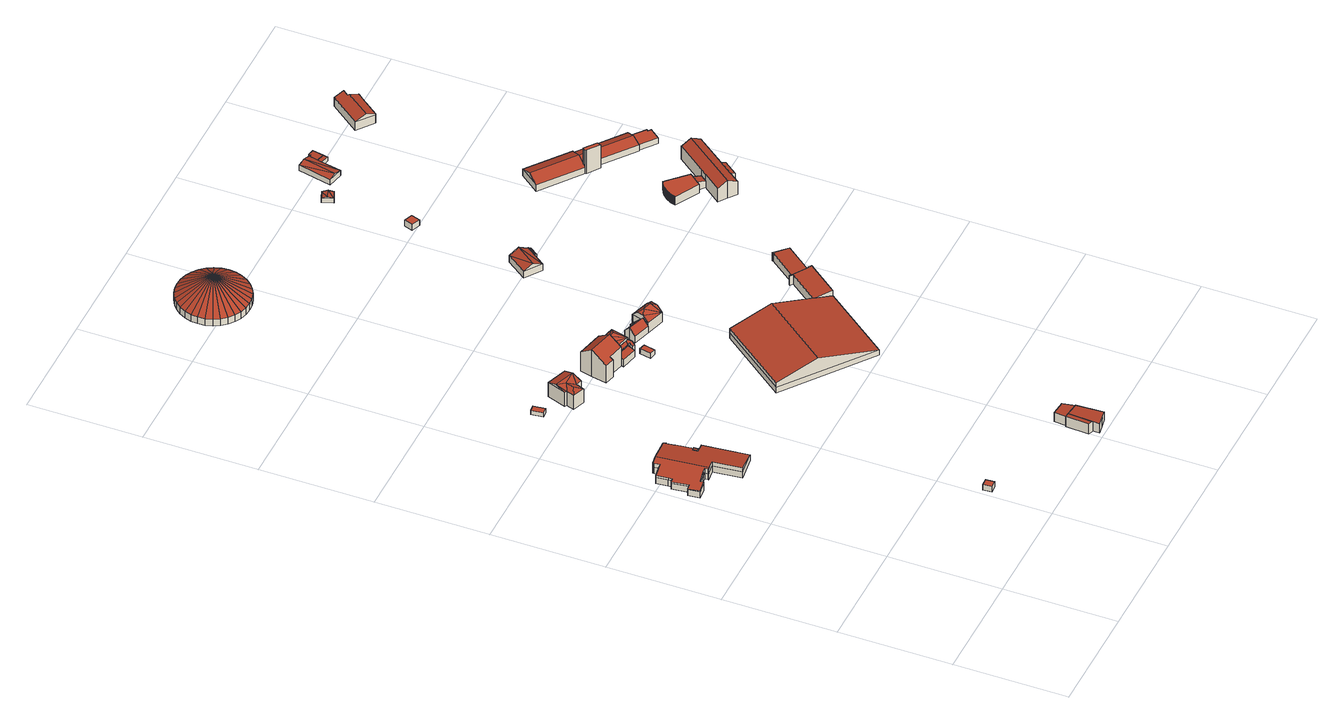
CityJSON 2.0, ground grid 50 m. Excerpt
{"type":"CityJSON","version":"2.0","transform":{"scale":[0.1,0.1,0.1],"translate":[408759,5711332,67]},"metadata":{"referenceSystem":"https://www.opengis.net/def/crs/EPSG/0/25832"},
"CityObjects":{
"building1":{"type":"Building","attributes":{"Gemeindeschluessel":"05978036","Geometrietyp2DReferenz":"3000","function":"31001_3060","roofType":"5000","measuredHeight":5.76},"geometry":[{"type":"MultiSurface","lod":"2","boundaries":[[[0,1,2,3]],[[1,4,5,2]],[[4,6,7,5]],[[6,8,9,7]],[[8,10,11,9]],[[10,12,13,11]],[[12,14,15,13]],[[14,16,17,15]],[[16,18,19,17]],[[18,20,21,19]],[[20,22,23,21]],[[22,24,25,23]],[[24,26,27,25]],[[26,28,29,27]],[[28,30,31,29]],[[30,32,33,31]],[[32,34,35,33]],[[34,36,37,35]],[[36,38,39,37]],[[38,40,41,39]],[[40,42,43,41]],[[42,44,45,43]],[[44,46,47,45]],[[46,48,49,47]],[[48,50,51,49]],[[50,52,53,51]],[[52,54,55,53]],[[54,56,57,55]],[[56,58,59,57]],[[58,60,61,59]],[[60,62,63,61]],[[62,64,65,63]],[[64,66,67,65]],[[66,0,3,67]],[[32,68,69,70,71,72,73,74,75,76,77,78,79,80,81,82,83,34]],[[84,85,86,87,88,89,90,91,92,93,94,95,96,81,80,97,98,99,100,101]],[[66,101,100,0]],[[64,84,101,66]],[[0,100,99,1]],[[1,99,98,4]],[[4,98,97,6]],[[6,97,80,79,8]],[[40,96,95,42]],[[38,82,81,96,40]],[[42,95,94,44]],[[44,94,93,46]],[[46,93,92,48]],[[48,92,91,50]],[[50,91,90,52]],[[52,90,89,54]],[[54,89,88,56]],[[56,88,87,58]],[[58,87,86,60]],[[60,86,85,62]],[[62,85,84,64]],[[36,83,82,38]],[[34,83,36]],[[8,79,78,10]],[[10,78,77,12]],[[12,77,76,14]],[[14,76,75,16]],[[16,75,74,18]],[[18,74,73,20]],[[20,73,72,22]],[[22,72,71,24]],[[24,71,70,26]],[[26,70,69,28]],[[28,69,68,30]],[[30,68,32]],[[3,2,5,7,9,11,13,15,17,19,21,23,25,27,29,31,33,35,37,39,41,43,45,47,49,51,53,55,57,59,61,63,65,67]]],"semantics":{"surfaces":[{"type":"WallSurface"},{"type":"RoofSurface"},{"type":"GroundSurface"}],"values":[0,0,0,0,0,0,0,0,0,0,0,0,0,0,0,0,0,0,0,0,0,0,0,0,0,0,0,0,0,0,0,0,0,0,1,1,0,0,0,0,0,0,0,0,0,0,0,0,0,0,0,0,0,0,0,0,0,0,0,0,0,0,0,0,0,0,0,0,0,2]}}]},
"building2":{"type":"Building","attributes":{"Gemeindeschluessel":"05978036","Geometrietyp2DReferenz":"3000","function":"31001_3200","roofType":"2100","measuredHeight":2.92},"geometry":[{"type":"MultiSurface","lod":"2","boundaries":[[[102,103,104,105]],[[103,106,107,104]],[[106,108,109,107]],[[108,102,105,109]],[[108,106,103,102]],[[105,104,107,109]]],"semantics":{"surfaces":[{"type":"WallSurface"},{"type":"RoofSurface"},{"type":"GroundSurface"}],"values":[0,0,0,0,1,2]}}]},
"building3":{"type":"Building","attributes":{"Gemeindeschluessel":"05978036","Geometrietyp2DReferenz":"3000","function":"51009_1610","roofType":"2100","measuredHeight":3.94},"geometry":[{"type":"MultiSurface","lod":"2","boundaries":[[[110,111,112,113]],[[111,114,115,112]],[[114,116,117,115]],[[116,110,113,117]],[[116,114,111,110]],[[113,112,115,117]]],"semantics":{"surfaces":[{"type":"WallSurface"},{"type":"RoofSurface"},{"type":"GroundSurface"}],"values":[0,0,0,0,1,2]}}]},
"building4":{"type":"Building","attributes":{"Gemeindeschluessel":"05978036","Geometrietyp2DReferenz":"3000","function":"31001_2460","roofType":"1000","measuredHeight":2.14},"geometry":[{"type":"MultiSurface","lod":"2","boundaries":[[[118,119,120,121]],[[119,122,123,120]],[[122,124,125,123]],[[124,118,121,125]],[[124,122,119,118]],[[121,120,123,125]]],"semantics":{"surfaces":[{"type":"WallSurface"},{"type":"RoofSurface"},{"type":"GroundSurface"}],"values":[0,0,0,0,1,2]}}]},
"building5":{"type":"Building","attributes":{"Gemeindeschluessel":"05978036","Geometrietyp2DReferenz":"3000","function":"31001_1000","roofType":"5000","measuredHeight":8.9},"geometry":[{"type":"MultiSurface","lod":"2","boundaries":[[[126,127,128,129]],[[127,130,131,128]],[[130,132,133,131]],[[132,134,135,133]],[[134,136,137,135]],[[136,138,139,137]],[[138,140,141,139]],[[140,126,129,141]],[[142,143,140,138]],[[144,138,136]],[[144,142,138]],[[145,142,144]],[[145,127,142]],[[127,145,130]],[[144,136,134]],[[145,144,134,132]],[[145,132,130]],[[143,142,127,126]],[[143,126,140]],[[129,128,131,133,135,137,139,141]]],"semantics":{"surfaces":[{"type":"WallSurface"},{"type":"RoofSurface"},{"type":"GroundSurface"}],"values":[0,0,0,0,0,0,0,0,1,1,1,1,1,1,0,1,0,1,1,2]}}]},
"building6":{"type":"Building","attributes":{"Gemeindeschluessel":"05978036","Geometrietyp2DReferenz":"3000","function":"31001_3060","roofType":"2100","measuredHeight":5.32},"geometry":[{"type":"MultiSurface","lod":"2","boundaries":[[[146,147,148,149]],[[147,150,151,148]],[[150,152,153,151]],[[152,146,149,153]],[[152,150,147,146]],[[149,148,151,153]]],"semantics":{"surfaces":[{"type":"WallSurface"},{"type":"RoofSurface"},{"type":"GroundSurface"}],"values":[0,0,0,0,1,2]}}]},
"building7":{"type":"Building","attributes":{"Gemeindeschluessel":"05978036","Geometrietyp2DReferenz":"3000","function":"31001_3060","roofType":"2100","measuredHeight":4.74},"geometry":[{"type":"MultiSurface","lod":"2","boundaries":[[[154,150,155,156]],[[150,157,158,155]],[[157,159,160,158]],[[159,161,162,160]],[[161,163,164,162]],[[163,154,156,164]],[[163,161,159,157,150,154]],[[156,155,158,160,162,164]]],"semantics":{"surfaces":[{"type":"WallSurface"},{"type":"RoofSurface"},{"type":"GroundSurface"}],"values":[0,0,0,0,0,0,1,2]}}]},
"building8":{"type":"Building","attributes":{"Gemeindeschluessel":"05978036","Geometrietyp2DReferenz":"3000","function":"31001_3060","roofType":"2100","measuredHeight":4.84},"geometry":[{"type":"MultiSurface","lod":"2","boundaries":[[[146,165,166,167]],[[165,168,169,166]],[[168,170,171,169]],[[170,157,172,171]],[[157,146,167,172]],[[157,170,168,165,146]],[[167,166,169,171,172]]],"semantics":{"surfaces":[{"type":"WallSurface"},{"type":"RoofSurface"},{"type":"GroundSurface"}],"values":[0,0,0,0,0,1,2]}}]},
"building9":{"type":"Building","attributes":{"Gemeindeschluessel":"05978036","Geometrietyp2DReferenz":"3000","function":"31001_1000","roofType":"3100","measuredHeight":13.68},"geometry":[{"type":"MultiSurface","lod":"2","boundaries":[[[173,174,175,176]],[[174,177,178,175]],[[177,179,180,178]],[[179,181,182,180]],[[181,183,184,182]],[[183,185,186,184]],[[185,187,188,186]],[[187,189,190,188]],[[189,173,176,190]],[[185,183,181,179,177,174,173]],[[173,189,187,185]],[[176,175,178,180,182,184,186,188,190]]],"semantics":{"surfaces":[{"type":"WallSurface"},{"type":"RoofSurface"},{"type":"GroundSurface"}],"values":[0,0,0,0,0,0,0,0,0,1,1,2]}}]},
"building10":{"type":"Building","attributes":{"Gemeindeschluessel":"05978036","Geometrietyp2DReferenz":"3000","function":"31001_1000"},"children":["building10-1","building10-2","building10-3","building10-4","building10-5"]},
"building10-1":{"type":"BuildingPart","attributes":{"roofType":"2100","measuredHeight":4.3},"parents":["building10"],"geometry":[{"type":"MultiSurface","lod":"2","boundaries":[[[191,192,193,194]],[[192,195,196,193]],[[195,197,198,196]],[[197,199,200,198]],[[199,197,195,192,191]],[[194,193,196,198,200]],[[194,200,199,191]]],"semantics":{"surfaces":[{"type":"WallSurface"},{"type":"RoofSurface"},{"type":"GroundSurface"},{"type":"ClosureSurface"}],"values":[0,0,0,0,1,2,3]}}]},
"building10-2":{"type":"BuildingPart","attributes":{"roofType":"2100","measuredHeight":6.15},"parents":["building10"],"geometry":[{"type":"MultiSurface","lod":"2","boundaries":[[[201,202,203,204]],[[202,205,206,203]],[[205,202,201,207]],[[208,204,203,206]],[[201,204,208,207]],[[207,208,206,205]]],"semantics":{"surfaces":[{"type":"WallSurface"},{"type":"RoofSurface"},{"type":"GroundSurface"},{"type":"ClosureSurface"}],"values":[0,0,1,2,3,3]}}]},
"building10-3":{"type":"BuildingPart","attributes":{"roofType":"2100","measuredHeight":6.15},"parents":["building10"],"geometry":[{"type":"MultiSurface","lod":"2","boundaries":[[[209,210,206,205]],[[209,211,212,210]],[[211,213,214,212]],[[213,215,194,214]],[[207,216,215,213,211,209,205]],[[206,210,212,214,194,217,208]],[[218,215,216]],[[218,217,194,215]],[[207,208,217,218,216]],[[205,206,208,207]]],"semantics":{"surfaces":[{"type":"WallSurface"},{"type":"RoofSurface"},{"type":"GroundSurface"},{"type":"ClosureSurface"}],"values":[0,0,0,0,1,2,0,3,3,3]}}]},
"building10-4":{"type":"BuildingPart","attributes":{"roofType":"2100","measuredHeight":6.15},"parents":["building10"],"geometry":[{"type":"MultiSurface","lod":"2","boundaries":[[[219,220,221,200,199]],[[219,215,218,220]],[[221,217,194,200]],[[221,220,218,217]],[[215,191,194,217,218]],[[219,199,191,215]],[[199,200,194,191]]],"semantics":{"surfaces":[{"type":"WallSurface"},{"type":"RoofSurface"},{"type":"GroundSurface"},{"type":"ClosureSurface"}],"values":[0,1,2,3,3,0,3]}}]},
"building10-5":{"type":"BuildingPart","attributes":{"roofType":"9999","measuredHeight":10.5},"parents":["building10"],"geometry":[{"type":"MultiSurface","lod":"2","boundaries":[[[222,223,224,221,220]],[[223,225,201,204,224]],[[223,222,226,227]],[[228,225,229]],[[227,226,230]],[[230,228,229]],[[226,228,230]],[[228,226,222]],[[225,230,229]],[[223,230,225]],[[230,223,227]],[[208,217,221,224,204]],[[220,218,216,207,228,222]],[[217,208,207,216,218]],[[220,221,217,218]],[[207,201,225,228]],[[207,208,204,201]]],"semantics":{"surfaces":[{"type":"WallSurface"},{"type":"RoofSurface"},{"type":"GroundSurface"},{"type":"ClosureSurface"}],"values":[0,0,0,1,1,1,1,1,1,1,1,2,0,3,3,0,3]}}]},
"building11":{"type":"Building","attributes":{"Gemeindeschluessel":"05978036","Geometrietyp2DReferenz":"3000","function":"31001_2460","roofType":"1000","measuredHeight":2.56},"geometry":[{"type":"MultiSurface","lod":"2","boundaries":[[[231,232,233,234]],[[232,235,236,233]],[[235,237,238,236]],[[237,231,234,238]],[[237,235,232,231]],[[234,233,236,238]]],"semantics":{"surfaces":[{"type":"WallSurface"},{"type":"RoofSurface"},{"type":"GroundSurface"}],"values":[0,0,0,0,1,2]}}]},
"building12":{"type":"Building","attributes":{"Gemeindeschluessel":"05978036","Geometrietyp2DReferenz":"3000","function":"31001_2460","roofType":"3100","measuredHeight":6.32},"geometry":[{"type":"MultiSurface","lod":"2","boundaries":[[[239,240,241,242]],[[240,243,244,241]],[[243,245,246,244]],[[245,247,248,246]],[[247,249,250,248]],[[249,251,252,250]],[[251,253,254,252]],[[253,239,242,254]],[[249,247,245,243]],[[243,240,239,253,251,249]],[[242,241,244,246,248,250,252,254]]],"semantics":{"surfaces":[{"type":"WallSurface"},{"type":"RoofSurface"},{"type":"GroundSurface"}],"values":[0,0,0,0,0,0,0,0,1,1,2]}}]},
"building13":{"type":"Building","attributes":{"Gemeindeschluessel":"05978036","Geometrietyp2DReferenz":"3000","function":"31001_3036","roofType":"3500","measuredHeight":13.45},"geometry":[{"type":"MultiSurface","lod":"2","boundaries":[[[255,256,257,258]],[[256,259,260,257]],[[259,261,262,260]],[[261,263,264,262]],[[263,265,266,264]],[[265,267,268,266]],[[267,269,270,268]],[[269,271,272,270]],[[271,273,274,272]],[[273,275,276,274]],[[275,277,278,276]],[[277,279,280,278]],[[279,281,282,280]],[[281,283,284,282]],[[283,285,286,284]],[[285,287,288,286]],[[287,289,290,288]],[[289,291,292,290]],[[291,293,294,292]],[[293,295,296,294]],[[295,297,298,296]],[[297,299,300,298]],[[299,301,302,300]],[[301,303,304,302]],[[303,305,306,304]],[[305,307,308,306]],[[307,309,310,308]],[[309,311,312,310]],[[311,313,314,312]],[[313,315,316,314]],[[315,317,318,316]],[[317,255,258,318]],[[256,255,319]],[[259,256,319]],[[261,259,319]],[[263,261,319]],[[265,263,319]],[[267,265,319]],[[269,267,319]],[[271,269,319]],[[273,271,319]],[[275,273,319]],[[277,275,319]],[[279,277,319]],[[281,279,319]],[[283,281,319]],[[285,283,319]],[[287,285,319]],[[289,287,319]],[[291,289,319]],[[293,291,319]],[[295,293,319]],[[297,295,319]],[[299,297,319]],[[301,299,319]],[[303,301,319]],[[305,303,319]],[[307,305,319]],[[309,307,319]],[[311,309,319]],[[313,311,319]],[[315,313,319]],[[317,315,319]],[[255,317,319]],[[258,257,260,262,264,266,268,270,272,274,276,278,280,282,284,286,288,290,292,294,296,298,300,302,304,306,308,310,312,314,316,318]]],"semantics":{"surfaces":[{"type":"WallSurface"},{"type":"RoofSurface"},{"type":"GroundSurface"}],"values":[0,0,0,0,0,0,0,0,0,0,0,0,0,0,0,0,0,0,0,0,0,0,0,0,0,0,0,0,0,0,0,0,1,1,1,1,1,1,1,1,1,1,1,1,1,1,1,1,1,1,1,1,1,1,1,1,1,1,1,1,1,1,1,1,2]}}]},
"building14":{"type":"Building","attributes":{"Gemeindeschluessel":"05978036","Geometrietyp2DReferenz":"3000","function":"31001_3200"},"children":["building14-1","building14-2"]},
"building14-1":{"type":"BuildingPart","attributes":{"roofType":"2100","measuredHeight":5.41},"parents":["building14"],"geometry":[{"type":"MultiSurface","lod":"2","boundaries":[[[320,321,322,323,324]],[[321,325,326,322]],[[325,327,328,326]],[[327,329,330,328]],[[329,331,332,330]],[[331,333,334,332]],[[333,335,336,334]],[[335,337,338,336]],[[337,339,340,341,338]],[[339,337,335,333,331,329,327,325,321,320,342]],[[323,322,326,328,330,332,334,336,338,341]],[[342,340,339]],[[324,323,341,340]],[[320,324,340,342]]],"semantics":{"surfaces":[{"type":"WallSurface"},{"type":"RoofSurface"},{"type":"GroundSurface"},{"type":"ClosureSurface"}],"values":[0,0,0,0,0,0,0,0,0,1,2,0,3,3]}}]},
"building14-2":{"type":"BuildingPart","attributes":{"roofType":"3100","measuredHeight":10.21},"parents":["building14"],"geometry":[{"type":"MultiSurface","lod":"2","boundaries":[[[343,344,345,346]],[[344,347,348,345]],[[347,324,323,348]],[[340,343,346,341]],[[340,342,349,350,351,343]],[[352,351,350,353]],[[347,353,350,349,320,324]],[[344,352,353,347]],[[343,351,352,344]],[[346,345,348,323,341]],[[341,323,324,340]],[[320,349,342]],[[324,320,342,340]]],"semantics":{"surfaces":[{"type":"WallSurface"},{"type":"RoofSurface"},{"type":"GroundSurface"},{"type":"ClosureSurface"}],"values":[0,0,0,0,1,1,0,0,0,2,3,0,3]}}]},
"building15":{"type":"Building","attributes":{"Gemeindeschluessel":"05978036","Geometrietyp2DReferenz":"3000","function":"31001_1000","roofType":"3300","measuredHeight":9.08},"geometry":[{"type":"MultiSurface","lod":"2","boundaries":[[[354,355,356,241]],[[355,357,358,356]],[[357,359,246,358]],[[359,354,241,246]],[[357,355,360,361]],[[354,359,362,363]],[[361,360,364]],[[363,362,365]],[[355,364,360]],[[355,365,364]],[[354,365,355]],[[365,354,363]],[[364,357,361]],[[365,357,364]],[[362,357,365]],[[357,362,359]],[[241,356,358,246]]],"semantics":{"surfaces":[{"type":"WallSurface"},{"type":"RoofSurface"},{"type":"GroundSurface"}],"values":[0,0,0,0,0,0,1,1,1,1,1,1,1,1,1,1,2]}}]},
"building16":{"type":"Building","attributes":{"Gemeindeschluessel":"05978036","Geometrietyp2DReferenz":"3000","function":"31001_1000","roofType":"3100","measuredHeight":5.68},"geometry":[{"type":"MultiSurface","lod":"2","boundaries":[[[366,367,368,369]],[[367,370,371,368]],[[370,372,373,371]],[[372,366,369,373]],[[370,367,374]],[[366,372,375]],[[375,367,366]],[[367,375,374]],[[372,374,375]],[[374,372,370]],[[369,368,371,373]]],"semantics":{"surfaces":[{"type":"WallSurface"},{"type":"RoofSurface"},{"type":"GroundSurface"}],"values":[0,0,0,0,0,0,1,1,1,1,2]}}]},
"building17":{"type":"Building","attributes":{"Gemeindeschluessel":"05978036","Geometrietyp2DReferenz":"3000","function":"51009_1610","roofType":"2100","measuredHeight":3.47},"geometry":[{"type":"MultiSurface","lod":"2","boundaries":[[[376,377,378,379]],[[377,380,381,378]],[[380,382,383,381]],[[382,376,379,383]],[[382,380,377,376]],[[379,378,381,383]]],"semantics":{"surfaces":[{"type":"WallSurface"},{"type":"RoofSurface"},{"type":"GroundSurface"}],"values":[0,0,0,0,1,2]}}]},
"building18":{"type":"Building","attributes":{"Gemeindeschluessel":"05978036","Geometrietyp2DReferenz":"3000","function":"31001_2000","roofType":"2100","measuredHeight":4.11},"geometry":[{"type":"MultiSurface","lod":"2","boundaries":[[[384,385,386,387]],[[385,388,389,386]],[[388,331,390,389]],[[331,329,391,390]],[[329,392,393,391]],[[392,394,395,393]],[[394,396,397,395]],[[396,398,399,397]],[[398,400,401,399]],[[400,384,387,401]],[[400,398,396,394,392,329,331,388,385,384]],[[387,386,389,390,391,393,395,397,399,401]]],"semantics":{"surfaces":[{"type":"WallSurface"},{"type":"RoofSurface"},{"type":"GroundSurface"}],"values":[0,0,0,0,0,0,0,0,0,0,1,2]}}]},
"building19":{"type":"Building","attributes":{"Gemeindeschluessel":"05978036","Geometrietyp2DReferenz":"3000","function":"31001_3200","roofType":"1000","measuredHeight":3},"geometry":[{"type":"MultiSurface","lod":"2","boundaries":[[[402,403,404,405]],[[403,406,407,404]],[[406,408,409,407]],[[408,402,405,409]],[[408,406,403,402]],[[405,404,407,409]]],"semantics":{"surfaces":[{"type":"WallSurface"},{"type":"RoofSurface"},{"type":"GroundSurface"}],"values":[0,0,0,0,1,2]}}]},
"building20":{"type":"Building","attributes":{"Gemeindeschluessel":"05978036","Geometrietyp2DReferenz":"3000","function":"31001_3200","roofType":"3100","measuredHeight":2.98},"geometry":[{"type":"MultiSurface","lod":"2","boundaries":[[[410,411,412,413]],[[411,414,415,412]],[[414,416,417,415]],[[416,410,413,417]],[[414,411,418]],[[410,416,419]],[[419,411,410]],[[411,419,418]],[[416,418,419]],[[418,416,414]],[[413,412,415,417]]],"semantics":{"surfaces":[{"type":"WallSurface"},{"type":"RoofSurface"},{"type":"GroundSurface"}],"values":[0,0,0,0,0,0,1,1,1,1,2]}}]},
"building21":{"type":"Building","attributes":{"Gemeindeschluessel":"05978036","Geometrietyp2DReferenz":"3000","function":"31001_3036","roofType":"3100","measuredHeight":3.6},"geometry":[{"type":"MultiSurface","lod":"2","boundaries":[[[420,421,422,423]],[[421,424,425,422]],[[424,426,427,425]],[[426,428,429,427]],[[428,430,431,429]],[[430,420,423,431]],[[424,421,420,430,432]],[[432,433,424]],[[432,428,433]],[[433,428,426]],[[432,430,428]],[[424,433,426]],[[423,422,425,427,429,431]]],"semantics":{"surfaces":[{"type":"WallSurface"},{"type":"RoofSurface"},{"type":"GroundSurface"}],"values":[0,0,0,0,0,0,1,1,1,1,0,0,2]}}]},
"building22":{"type":"Building","attributes":{"Gemeindeschluessel":"05978036","Geometrietyp2DReferenz":"3000","function":"51009_1610","roofType":"2100","measuredHeight":2.22},"geometry":[{"type":"MultiSurface","lod":"2","boundaries":[[[434,435,436,437]],[[435,438,439,436]],[[438,440,441,439]],[[440,442,443,441]],[[442,434,437,443]],[[442,440,438,435,434]],[[437,436,439,441,443]]],"semantics":{"surfaces":[{"type":"WallSurface"},{"type":"RoofSurface"},{"type":"GroundSurface"}],"values":[0,0,0,0,0,1,2]}}]},
"building23":{"type":"Building","attributes":{"Gemeindeschluessel":"05978036","Geometrietyp2DReferenz":"3000","function":"31001_3200","roofType":"2100","measuredHeight":2.32},"geometry":[{"type":"MultiSurface","lod":"2","boundaries":[[[435,444,445,446]],[[444,447,448,445]],[[447,449,450,448]],[[449,451,452,450]],[[451,438,453,452]],[[438,435,446,453]],[[438,451,449,447,444,435]],[[446,445,448,450,452,453]]],"semantics":{"surfaces":[{"type":"WallSurface"},{"type":"RoofSurface"},{"type":"GroundSurface"}],"values":[0,0,0,0,0,0,1,2]}}]},
"building24":{"type":"Building","attributes":{"Gemeindeschluessel":"05978036","Geometrietyp2DReferenz":"3000","function":"31001_2000"},"children":["building24-1","building24-2","building24-3","building24-4"]},
"building24-1":{"type":"BuildingPart","attributes":{"roofType":"2100","measuredHeight":4.41},"parents":["building24"],"geometry":[{"type":"MultiSurface","lod":"2","boundaries":[[[454,455,456,457]],[[458,459,460,461]],[[459,458,455,454]],[[457,456,461,460]],[[458,461,456,455]],[[457,460,459,454]]],"semantics":{"surfaces":[{"type":"WallSurface"},{"type":"RoofSurface"},{"type":"GroundSurface"},{"type":"ClosureSurface"}],"values":[0,0,1,2,3,3]}}]},
"building24-2":{"type":"BuildingPart","attributes":{"roofType":"2100","measuredHeight":6.8},"parents":["building24"],"geometry":[{"type":"MultiSurface","lod":"2","boundaries":[[[462,463,464,465]],[[462,466,467,463]],[[466,468,469,467]],[[468,470,471,469]],[[468,466,462,465,470]],[[471,464,463,467,469]],[[465,464,471,470]]],"semantics":{"surfaces":[{"type":"WallSurface"},{"type":"RoofSurface"},{"type":"GroundSurface"},{"type":"ClosureSurface"}],"values":[0,0,0,0,1,2,3]}}]},
"building24-3":{"type":"BuildingPart","attributes":{"roofType":"3100","measuredHeight":9.27},"parents":["building24"],"geometry":[{"type":"MultiSurface","lod":"2","boundaries":[[[472,460,459]],[[472,473,474,460]],[[473,475,476,474]],[[475,477,478,476]],[[477,479,480,478]],[[479,481,482,480]],[[481,465,464,482]],[[470,468,469,471]],[[468,483,484,469]],[[483,485,486,484]],[[485,487,488,486]],[[487,489,457,488]],[[489,454,457]],[[485,483,468,470,465,481,479,477]],[[477,475,473,472,489,487,485]],[[460,474,476,478,480,482,464,471,469,484,486,488,457]],[[459,454,489,472]],[[459,460,457,454]],[[470,471,464,465]]],"semantics":{"surfaces":[{"type":"WallSurface"},{"type":"RoofSurface"},{"type":"GroundSurface"},{"type":"ClosureSurface"}],"values":[0,0,0,0,0,0,0,0,0,0,0,0,0,1,1,2,0,3,3]}}]},
"building24-4":{"type":"BuildingPart","attributes":{"roofType":"1000","measuredHeight":4.41},"parents":["building24"],"geometry":[{"type":"MultiSurface","lod":"2","boundaries":[[[490,491,492,493]],[[491,494,495,492]],[[494,496,497,495]],[[496,498,499,497]],[[498,500,501,499]],[[500,502,503,501]],[[502,504,505,503]],[[504,506,507,505]],[[506,508,509,507]],[[508,510,511,509]],[[510,512,513,511]],[[512,514,515,513]],[[514,516,517,515]],[[516,518,519,517]],[[518,520,521,519]],[[520,522,523,521]],[[522,524,525,523]],[[524,526,527,525]],[[526,528,529,527]],[[528,458,461,529]],[[455,530,531,456]],[[530,532,533,531]],[[532,534,535,533]],[[534,536,537,535]],[[536,538,539,537]],[[538,540,541,539]],[[540,542,543,541]],[[542,544,545,543]],[[544,546,547,545]],[[546,490,493,547]],[[546,544,542,540,538,536,534,532,530,455,458,528,526,524,522,520,518,516,514,512,510,508,506,504,502,500,498,496,494,491,490]],[[493,492,495,497,499,501,503,505,507,509,511,513,515,517,519,521,523,525,527,529,461,456,531,533,535,537,539,541,543,545,547]],[[455,456,461,458]]],"semantics":{"surfaces":[{"type":"WallSurface"},{"type":"RoofSurface"},{"type":"GroundSurface"},{"type":"ClosureSurface"}],"values":[0,0,0,0,0,0,0,0,0,0,0,0,0,0,0,0,0,0,0,0,0,0,0,0,0,0,0,0,0,0,1,2,3]}}]},
"building25":{"type":"Building","attributes":{"name":"Jugendkunstschule","Gemeindeschluessel":"05978036","Geometrietyp2DReferenz":"3000","function":"31001_3020"},"children":["building25-1","building25-2","building25-3","building25-4"]},
"building25-1":{"type":"BuildingPart","attributes":{"roofType":"9999","measuredHeight":12.16},"parents":["building25"],"geometry":[{"type":"MultiSurface","lod":"2","boundaries":[[[548,549,550,551,552]],[[552,551,553,554]],[[551,550,555,553]],[[550,549,556,555]],[[557,558,556,549,548]],[[548,552,554,559,557]],[[559,556,558,557]],[[554,553,555,556,559]]],"semantics":{"surfaces":[{"type":"RoofSurface"},{"type":"WallSurface"},{"type":"GroundSurface"}],"values":[0,1,1,1,1,1,1,2]}}]},
"building25-2":{"type":"BuildingPart","attributes":{"roofType":"3100","measuredHeight":4.9},"parents":["building25"],"geometry":[{"type":"MultiSurface","lod":"2","boundaries":[[[560,561,562,563]],[[564,561,565]],[[558,557,564,565,566,567]],[[561,560,568,566,565]],[[569,559,556,563,562,570,571]],[[559,569,564,557]],[[556,559,557,558]],[[563,556,558,560]],[[569,571,572,573,570,562,561,564]],[[571,570,573,572]],[[567,568,560,558]],[[566,568,567]]],"semantics":{"surfaces":[{"type":"WallSurface"},{"type":"RoofSurface"},{"type":"GroundSurface"},{"type":"ClosureSurface"}],"values":[0,0,1,1,2,0,3,3,0,3,3,3]}}]},
"building25-3":{"type":"BuildingPart","attributes":{"roofType":"1000","measuredHeight":2.93},"parents":["building25"],"geometry":[{"type":"MultiSurface","lod":"2","boundaries":[[[574,575,576,577]],[[575,572,571,576]],[[573,578,579,570]],[[578,580,581,579]],[[580,574,577,581]],[[580,578,573,572,575,574]],[[577,576,571,570,579,581]],[[570,571,572,573]]],"semantics":{"surfaces":[{"type":"WallSurface"},{"type":"RoofSurface"},{"type":"GroundSurface"},{"type":"ClosureSurface"}],"values":[0,0,0,0,0,1,2,3]}}]},
"building25-4":{"type":"BuildingPart","attributes":{"roofType":"3100","measuredHeight":5.5},"parents":["building25"],"geometry":[{"type":"MultiSurface","lod":"2","boundaries":[[[582,583,584,555]],[[583,585,586,584]],[[585,587,588,586]],[[585,583,589]],[[583,582,590,589]],[[587,585,589,590]],[[555,584,586,588,563,556]],[[555,556,558,567,582]],[[563,588,587,568,560]],[[556,563,560,558]],[[558,560,568,567]],[[587,590,582,567,566,568]],[[568,566,567]]],"semantics":{"surfaces":[{"type":"WallSurface"},{"type":"RoofSurface"},{"type":"GroundSurface"},{"type":"ClosureSurface"}],"values":[0,0,0,0,1,1,2,0,0,3,3,0,3]}}]},
"building26":{"type":"Building","attributes":{"Gemeindeschluessel":"05978036","Geometrietyp2DReferenz":"3000","function":"31001_2000","roofType":"5000","measuredHeight":6.46},"geometry":[{"type":"MultiSurface","lod":"2","boundaries":[[[591,592,593,594]],[[592,595,596,593]],[[595,597,598,596]],[[597,599,600,598]],[[599,601,602,600]],[[601,603,604,602]],[[603,605,606,604]],[[605,607,608,606]],[[607,609,610,608]],[[609,591,594,610]],[[611,612,613,614,607,605]],[[615,612,611,616,617,618,619,620]],[[592,615,620,595]],[[595,620,619,597]],[[597,619,618,599]],[[599,618,617,601]],[[601,617,616,603]],[[603,616,611,605]],[[591,613,612,615,592]],[[609,614,613,591]],[[607,614,609]],[[594,593,596,598,600,602,604,606,608,610]]],"semantics":{"surfaces":[{"type":"WallSurface"},{"type":"RoofSurface"},{"type":"GroundSurface"}],"values":[0,0,0,0,0,0,0,0,0,0,1,1,0,0,0,0,0,0,0,0,0,2]}}]}
},
"vertices":[
[43,1509,64],[80,1514,64],[80,1514,33],[43,1509,33],[77,1538,64],[77,1538,33],[76,1543,64],[76,1543,33],[213,1559,64],[213,1559,33],[213,1560,64],[213,1560,33],[221,1561,64],[221,1561,33],[223,1549,64],[223,1549,33],[221,1549,64],[221,1549,33],[226,1512,64],[226,1512,33],[230,1512,64],[230,1512,33],[239,1437,64],[239,1437,33],[238,1437,64],[238,1437,33],[224,1435,64],[224,1435,33],[226,1416,64],[226,1416,33],[227,1413,64],[227,1413,33],[276,1419,64],[276,1419,33],[298,1217,64],[298,1217,33],[190,1204,64],[190,1204,33],[176,1330,64],[176,1330,33],[126,1324,64],[126,1324,33],[126,1325,64],[126,1325,33],[124,1339,64],[124,1339,33],[105,1337,64],[105,1337,33],[57,1331,64],[57,1331,33],[59,1315,64],[59,1315,33],[11,1310,64],[11,1310,33],[5,1362,64],[5,1362,33],[24,1364,64],[24,1364,33],[15,1437,64],[15,1437,33],[16,1437,64],[16,1437,33],[30,1439,64],[30,1439,33],[28,1457,64],[28,1457,33],[22,1507,64],[22,1507,33],[227,1413,73],[226,1416,73],[224,1435,73],[238,1437,71],[239,1437,70],[230,1512,70],[226,1512,71],[221,1549,71],[223,1549,71],[221,1561,71],[213,1560,73],[213,1559,73],[110,1547,91],[135,1325,91],[176,1330,84],[190,1204,84],[28,1457,75],[30,1439,75],[16,1437,72],[15,1437,72],[24,1364,72],[5,1362,69],[11,1310,69],[59,1315,77],[57,1331,77],[105,1337,86],[124,1339,89],[126,1325,89],[126,1324,89],[76,1543,85],[77,1538,85],[80,1514,85],[43,1509,78],[22,1507,75],
[532,263,63],[501,260,62],[501,260,34],[532,263,34],[499,299,62],[499,299,34],[530,301,63],[530,301,34],
[224,1435,75],[238,1437,74],[238,1437,36],[224,1435,36],[240,1418,74],[240,1418,36],[226,1416,75],[226,1416,36],
[220,2133,46],[249,2136,46],[249,2136,24],[220,2133,24],[255,2083,46],[255,2083,24],[226,2080,46],[226,2080,24],
[317,1988,96],[329,2024,96],[329,2024,23],[317,1988,23],[320,2028,96],[320,2028,23],[351,2113,96],[351,2113,23],[440,2081,96],[440,2081,23],[410,1996,96],[410,1996,23],[384,2005,96],[384,2005,23],[371,1969,96],[371,1969,23],[366,2042,106],[353,2006,106],[425,2039,112],[335,2071,112],
[976,146,93],[997,145,92],[997,145,40],[976,146,40],[989,35,92],[989,35,40],[968,44,93],[968,44,40],
[987,4,92],[989,35,44],[987,4,44],[997,145,91],[997,145,44],[1059,139,88],[1059,139,44],[1067,18,87],[1067,18,44],[1032,12,89],[1032,12,44],
[979,197,93],[979,197,45],[976,146,45],[1047,193,88],[1047,193,45],[1059,139,87],[1059,139,45],[997,145,45],
[642,1972,165],[630,1920,129],[630,1920,28],[642,1972,28],[629,1918,127],[629,1918,28],[558,1935,127],[558,1935,28],[555,1920,117],[555,1920,28],[511,1931,117],[511,1931,28],[526,2000,165],[526,2000,28],[538,2054,127],[538,2054,28],[656,2026,127],[656,2026,28],
[706,1920,73],[698,1888,66],[698,1888,30],[706,1920,30],[626,1905,66],[626,1905,30],[629,1918,69],[629,1918,30],[634,1937,73],[634,1937,30],
[740,2006,92],[752,2003,79],[752,2003,30],[740,2006,30],[731,1914,79],[731,1914,30],[721,1928,92],[721,1928,30],
[728,1901,65],[728,1901,30],[713,1904,65],[713,1904,30],[716,1917,79],[716,1917,30],[706,1920,79],[709,1931,92],[709,1931,30],[709,1931,91],
[634,1937,79],[637,1948,92],[637,1948,30],
[637,1948,102],[656,2026,102],[656,2026,30],[740,2006,102],[642,1972,119],[650,2003,119],[721,1928,102],[692,1976,135],[662,1983,135],
[728,1879,54],[756,1872,54],[756,1872,29],[728,1879,29],[744,1821,54],[744,1821,29],[716,1828,54],[716,1828,29],
[864,1980,37],[878,1976,37],[878,1976,30],[864,1980,30],[862,1923,93],[862,1923,30],[854,1897,65],[854,1897,30],[777,1920,65],[777,1920,30],[785,1947,93],[785,1947,30],[793,1973,65],[793,1973,30],[856,1954,65],[856,1954,30],
[379,3729,43],[409,3726,43],[409,3726,9],[379,3729,9],[439,3717,43],[439,3717,9],[466,3702,43],[466,3702,9],[490,3683,43],[490,3683,9],[510,3659,43],[510,3659,9],[524,3632,43],[524,3632,9],[533,3602,43],[533,3602,9],[536,3572,43],[536,3572,9],[533,3541,43],[533,3541,9],[524,3512,43],[524,3512,9],[509,3484,43],[509,3484,9],[490,3461,43],[490,3461,9],[466,3441,43],[466,3441,9],[439,3426,43],[439,3426,9],[410,3418,43],[410,3418,9],[379,3414,43],[379,3414,9],[348,3417,43],[348,3417,9],[319,3426,43],[319,3426,9],[292,3441,43],[292,3441,9],[268,3461,43],[268,3461,9],[248,3484,43],[248,3484,9],[234,3511,43],[234,3511,9],[225,3541,43],[225,3541,9],[222,3572,43],[222,3572,9],[225,3602,43],[225,3602,9],[234,3632,43],[234,3632,9],[248,3659,43],[248,3659,9],[268,3683,43],[268,3683,9],[291,3702,43],[291,3702,9],[319,3717,43],[319,3717,9],[348,3726,43],[348,3726,9],[379,3572,143],
[1255,1356,77],[1355,1486,77],[1355,1486,29],[1255,1356,29],[1255,1356,56],[1343,1495,76],[1343,1495,29],[1347,1500,76],[1347,1500,29],[1354,1495,76],[1354,1495,29],[1353,1494,76],[1353,1494,29],[1416,1446,82],[1416,1446,29],[1417,1447,82],[1417,1447,29],[1429,1438,83],[1429,1438,29],[1324,1302,83],[1324,1302,56],[1324,1302,29],[1261,1351,77],
[1093,1002,56],[722,1287,56],[722,1287,29],[1093,1002,29],[954,1588,56],[954,1588,29],[1255,1356,79],[1104,1472,131],[872,1171,131],[722,1287,79],[954,1588,79],
[878,1976,82],[960,1950,82],[960,1950,30],[936,1871,82],[936,1871,30],[854,1897,82],[953,1926,106],[944,1897,106],[862,1923,107],[870,1950,107],[927,1917,120],[885,1930,120],
[1103,2522,64],[1037,2431,64],[1037,2431,31],[1103,2522,31],[965,2483,64],[965,2483,31],[1032,2574,64],[1032,2574,31],[1001,2457,88],[1068,2548,88],
[1083,2478,61],[1076,2484,67],[1076,2484,32],[1083,2478,32],[1103,2522,67],[1103,2522,32],[1111,2516,61],[1111,2516,32],
[1510,1568,68],[1417,1447,68],[1417,1447,35],[1510,1568,35],[1416,1446,68],[1416,1446,35],[1353,1494,35],[1354,1495,35],[1355,1497,76],[1355,1497,35],[1357,1495,75],[1357,1495,35],[1447,1612,76],[1447,1612,35],[1445,1613,76],[1445,1613,35],[1447,1616,76],[1447,1616,35],
[1122,3034,47],[1109,2995,47],[1109,2995,17],[1122,3034,17],[1070,3010,47],[1070,3010,17],[1084,3049,47],[1084,3049,17],
[1143,3377,37],[1105,3362,37],[1105,3362,14],[1143,3377,14],[1087,3409,37],[1087,3409,14],[1125,3424,37],[1125,3424,14],[1096,3386,44],[1134,3400,44],
[1286,3512,45],[1281,3491,45],[1281,3491,18],[1286,3512,18],[1262,3402,45],[1262,3402,18],[1194,3417,45],[1194,3417,18],[1227,3566,45],[1227,3566,18],[1295,3551,45],[1295,3551,18],[1261,3559,54],[1228,3410,54],
[1281,3491,42],[1286,3512,42],[1286,3512,20],[1281,3491,20],[1326,3504,40],[1326,3504,20],[1324,3495,40],[1324,3495,20],[1322,3483,40],[1322,3483,20],
[1295,3551,42],[1295,3551,19],[1286,3512,19],[1305,3549,41],[1305,3549,19],[1307,3559,41],[1307,3559,19],[1336,3553,40],[1336,3553,19],[1326,3504,19],
[1753,2036,67],[1724,2059,76],[1724,2059,32],[1753,2036,32],[1747,2087,76],[1775,2065,67],[1775,2065,32],[1747,2087,32],
[1865,1996,88],[1865,1996,32],[1846,2010,32],[1846,2010,100],[1819,1936,88],[1819,1936,32],[1801,1950,100],[1801,1950,32],[1800,1950,100],[1800,1950,32],
[1775,2065,100],[1873,2193,100],[1873,2193,32],[1877,2190,102],[1877,2190,32],[1909,2165,125],[1909,2165,32],[1928,2150,111],[1928,2150,32],[1944,2138,100],[1944,2138,32],[1764,1902,100],[1764,1902,32],[1728,1930,125],[1728,1930,32],[1692,1958,100],[1692,1958,32],[1753,2036,100],
[1617,2132,76],[1620,2136,76],[1620,2136,32],[1617,2132,32],[1622,2140,76],[1622,2140,32],[1624,2144,76],[1624,2144,32],[1627,2148,76],[1627,2148,32],[1630,2152,76],[1630,2152,32],[1634,2156,76],[1634,2156,32],[1634,2157,76],[1634,2157,32],[1635,2157,76],[1635,2157,32],[1638,2161,76],[1638,2161,32],[1642,2164,76],[1642,2164,32],[1645,2168,76],[1645,2168,32],[1649,2171,76],[1649,2171,32],[1652,2173,76],[1652,2173,32],[1656,2176,76],[1656,2176,32],[1660,2179,76],[1660,2179,32],[1664,2181,76],[1664,2181,32],[1668,2183,76],[1668,2183,32],[1673,2186,76],[1673,2186,32],[1758,2101,76],[1758,2101,32],[1723,2059,76],[1723,2059,32],[1713,2045,76],[1713,2045,32],[1607,2104,76],[1607,2104,32],[1607,2105,76],[1607,2105,32],[1609,2110,76],[1609,2110,32],[1610,2115,76],[1610,2115,32],[1612,2119,76],[1612,2119,32],[1614,2124,76],[1614,2124,32],[1615,2128,76],[1615,2128,32],
[1703,2482,153],[1653,2521,153],[1642,2507,153],[1646,2504,153],[1696,2465,153],[1646,2504,32],[1696,2465,32],[1642,2507,32],[1653,2521,32],[1703,2482,64],[1653,2521,64],[1703,2482,32],
[1708,2589,64],[1904,2436,64],[1904,2436,32],[1708,2589,32],[1852,2365,64],[1878,2401,81],[1681,2555,81],[1655,2523,65],[1706,2587,65],[1852,2365,32],[1895,2424,32],[1854,2369,32],[1854,2369,61],[1895,2424,61],
[1960,2359,61],[1925,2314,61],[1925,2314,32],[1960,2359,32],[1953,2376,61],[1953,2376,32],[1947,2370,61],[1947,2370,32],
[1642,2507,65],[1467,2644,65],[1467,2644,32],[1535,2731,65],[1535,2731,32],[1712,2593,65],[1712,2593,32],[1501,2688,87],[1677,2550,87],
[1657,3541,60],[1696,3510,60],[1696,3510,16],[1657,3541,16],[1682,3491,60],[1682,3491,16],[1680,3489,60],[1680,3489,16],[1678,3486,60],[1678,3486,16],[1676,3484,60],[1676,3484,16],[1612,3401,60],[1612,3401,16],[1539,3458,60],[1539,3458,16],[1644,3593,60],[1644,3593,16],[1677,3567,60],[1677,3567,16],[1578,3427,81],[1662,3536,81],[1657,3541,78],[1677,3567,78],[1696,3510,64],[1612,3401,64],[1676,3484,64],[1678,3486,64],[1680,3489,64],[1682,3491,64]
]}
